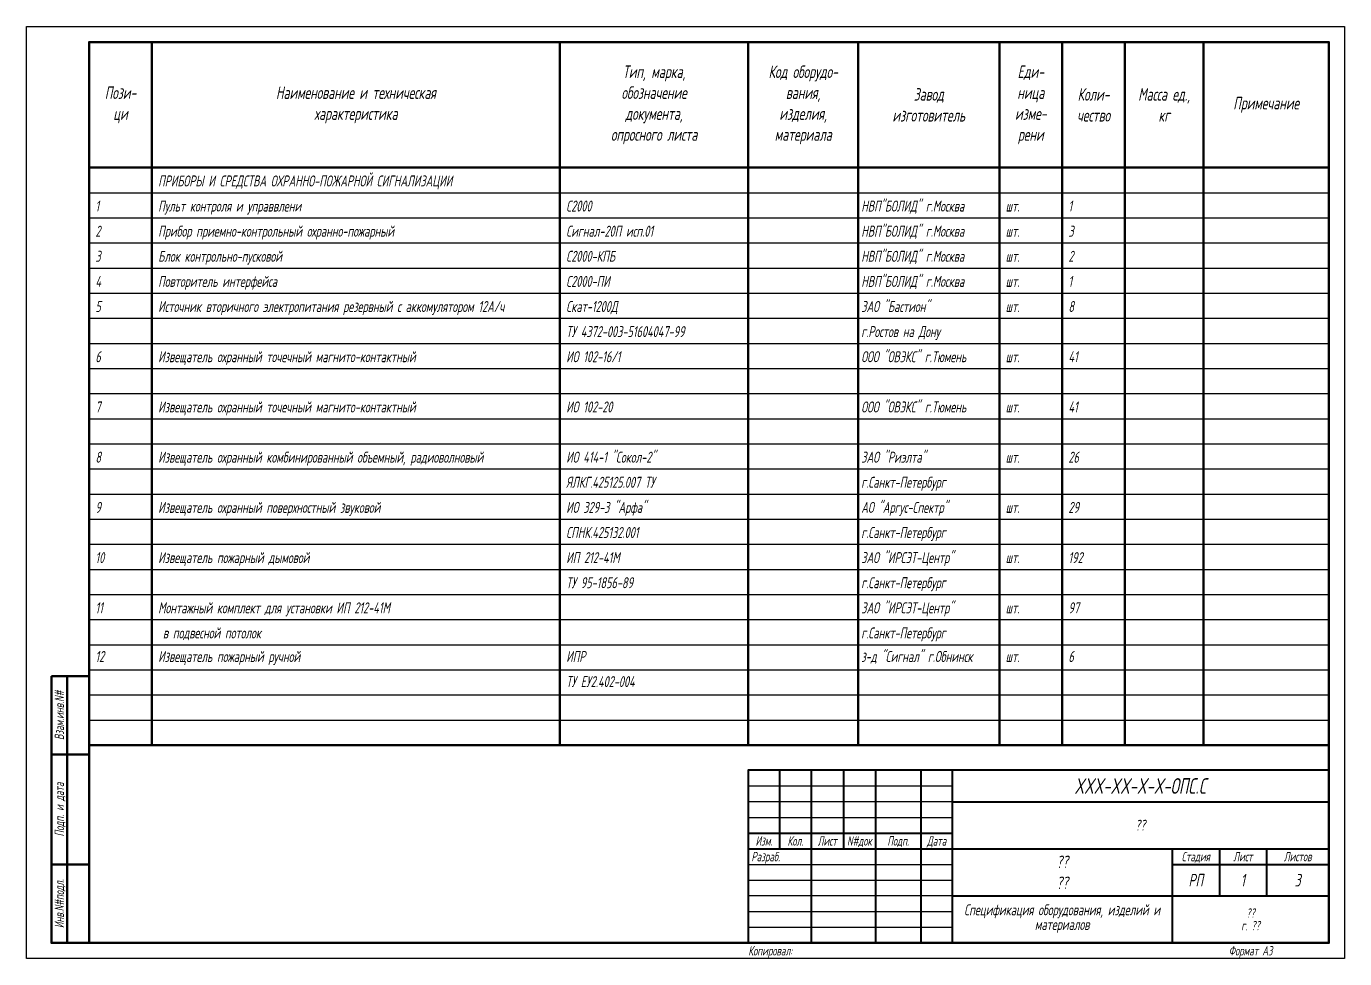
# Model space of a CAD drawing. Extents: x 0 to 1720, y -2086 to 3873.
# Drawn here: x 0 to 420, y -1490 to -1193 of the extents above; entities that cross this region are included whole.
import ezdxf
from ezdxf.enums import TextEntityAlignment as Align

# ---------------------------------------------------------------- set-up
doc = ezdxf.new("R2010")
doc.units = 0
doc.layers.add('FORMAT', color=134, linetype='Continuous')
doc.layers.add('TEXT', color=4, linetype='Continuous')
doc.styles.add('R2_5', font='romant.shx', dxfattribs={"width": 0.65, "oblique": 12, "height": 2.5})

msp = doc.modelspace()

# ---------------------------------------------------------------- linework, layer by layer
at = {"layer": 'FORMAT', "lineweight": 50}
for p, q in [((40, -1198), (40, -1422)), ((170, -1198), (170, -1422)), ((230, -1198), (230, -1422)), ((265, -1198), (265, -1422)), ((310, -1198), (310, -1422)), ((330, -1198), (330, -1422)), ((350, -1198), (350, -1422)), ((375, -1198), (375, -1422)), ((20, -1238), (415, -1238)), ((13, -1400), (13, -1485)), ((20, -1422), (415, -1422)), ((20, -1425), (8, -1425)), ((20, -1460), (8, -1460))]:
    msp.add_line(p, q, dxfattribs=at)
at = {"layer": 'FORMAT'}
for p, q in [((20, -1246), (415, -1246)), ((20, -1254), (415, -1254)), ((20, -1262), (415, -1262)), ((20, -1270), (415, -1270)), ((20, -1278), (415, -1278)), ((20, -1286), (415, -1286)), ((20, -1294), (415, -1294)), ((20, -1302), (415, -1302)), ((20, -1302), (415, -1302)), ((20, -1310), (415, -1310)), ((20, -1318), (415, -1318)), ((20, -1326), (415, -1326)), ((20, -1334), (415, -1334)), ((20, -1342), (415, -1342)), ((20, -1350), (415, -1350)), ((20, -1358), (415, -1358)), ((20, -1366), (415, -1366)), ((20, -1374), (415, -1374)), ((20, -1382), (415, -1382)), ((20, -1390), (415, -1390)), ((20, -1398), (415, -1398)), ((20, -1406), (415, -1406)), ((20, -1414), (415, -1414))]:
    msp.add_line(p, q, dxfattribs=at)
at = {"layer": 'FORMAT', "lineweight": 40}
for p, q in [((240, -1430), (240, -1455)), ((250, -1430), (250, -1485)), ((260.31, -1430), (260.31, -1455)), ((270.5, -1430), (270.5, -1485)), ((285, -1430), (285, -1485)), ((295, -1430), (295, -1485)), ((295, -1440), (415, -1440)), ((230, -1450), (295, -1450)), ((230, -1455), (415, -1455)), ((365.08, -1455), (365.08, -1485)), ((380.08, -1455), (380.08, -1470)), ((395.08, -1455), (395.08, -1470)), ((365.08, -1460), (415, -1460)), ((295, -1470), (415, -1470))]:
    msp.add_line(p, q, dxfattribs=at)
at = {"layer": 'FORMAT', "lineweight": -3}
for p, q in [((230, -1435), (295, -1435)), ((295, -1440), (230, -1440)), ((230, -1445), (295, -1445)), ((230, -1460), (295, -1460)), ((230, -1465), (295, -1465)), ((295, -1470), (230, -1470)), ((230, -1475), (295, -1475)), ((230, -1480), (295, -1480))]:
    msp.add_line(p, q, dxfattribs=at)
at = {"layer": 'FORMAT'}
msp.add_lwpolyline([(0, -1193), (420, -1193), (420, -1490), (0, -1490)], close=True, dxfattribs=at)
at = {"layer": 'FORMAT', "lineweight": 50}
for points in [[(20, -1485), (20, -1198), (415, -1198), (415, -1485)], [(8, -1400), (20, -1400), (20, -1485), (8, -1485)]]:
    msp.add_lwpolyline(points, close=True, dxfattribs=at)
at = {"layer": 'FORMAT', "lineweight": 40}
msp.add_lwpolyline([(230, -1485), (415, -1485), (415, -1430), (230, -1430)], close=True, dxfattribs=at)

# ---------------------------------------------------------------- texts
at = {"layer": 'FORMAT', "style": 'R2_5', "oblique": 12, "width": 0.65}
for s, p in [('Изм.', (235, -1454)), ('Кол.', (245, -1454)), ('Лист', (255.16, -1454)), ('N#док', (265.41, -1454)), ('Подп.', (277.75, -1454)), ('Дата', (290, -1454))]:
    msp.add_text(s, height=3, dxfattribs=at).set_placement(p, align=Align.CENTER)
msp.add_text('Разраб.', height=3, dxfattribs=at).set_placement((231, -1459))
for s, height, p in [('Стадия', 3, (372.58, -1457.5)), ('Лист', 3, (387.58, -1457.5)), ('Листов', 3, (405.04, -1457.5)), ('РП', 4, (372.58, -1465)), ('Формат А3', 3, (390.04, -1487.5))]:
    msp.add_text(s, height=height, dxfattribs=at).set_placement(p, align=Align.MIDDLE_CENTER)
msp.add_text('Копировал:', height=3, dxfattribs=at).set_placement((230, -1487.5), align=Align.MIDDLE_LEFT)
at = {"layer": 'FORMAT', "char_height": 4, "attachment_point": 5, "style": 'R2_5'}
for s, insert, width in [('Тип, марка,\\Pобозначение\\Pдокумента,\\Pопросного листа', (200, -1218), 60), ('Код оборудо-\\Pвания,\\Pизделия,\\Pматериала', (247.5, -1218), 35), ('Еди-\\Pница\\Pизме-\\Pрени', (320, -1218), 20), ('Пози-\\Pци', (30, -1218), 20), ('Наименование и техническая\\Pхарактеристика', (105, -1218), 130), ('Завод\\Pизготовитель', (287.5, -1218), 45), ('Коли-\\Pчество', (340, -1218), 20), ('Масса ед.,\\Pкг', (362.5, -1218), 25), ('Примечание', (395, -1218), 40)]:
    msp.add_mtext(s, dxfattribs=dict(at, insert=insert, width=width))
at = {"layer": 'FORMAT', "insert": (390.04, -1477.5), "char_height": 3, "width": 48.2605, "attachment_point": 5, "line_spacing_factor": 0.8, "style": 'R2_5'}
msp.add_mtext('??\\Pг. ??', dxfattribs=at)
at = {"layer": 'TEXT', "style": 'R2_5', "oblique": 12, "width": 0.65}
for s, p in [('Взам.инв.N#', (10.5, -1412.5)), ('Подп. и дата', (10.5, -1442.5)), ('Инв.N#подл.', (10.5, -1472.5))]:
    msp.add_text(s, height=3, rotation=90, dxfattribs=at).set_placement(p, align=Align.MIDDLE_CENTER)
for s, p in [('1', (387.58, -1465)), ('3', (405.04, -1465))]:
    msp.add_text(s, height=4, dxfattribs=at).set_placement(p, align=Align.MIDDLE_CENTER)
at = {"layer": 'TEXT', "style": 'R2_5'}
for s, insert, char_height, width, attachment_point, line_spacing_factor in [('ПРИБОРЫ И СРЕДСТВА ОХРАННО-ПОЖАРНОЙ СИГНАЛИЗАЦИИ', (42, -1240.5), 3.5, 125, 1, 1.37), ('1', (22, -1248.5), 3.5, 17, 1, 1.37), ('Пульт контроля и управвлени', (42, -1248.5), 3.5, 125, 1, 1.37), ('С2000', (172, -1248.5), 3.5, 57, 1, 1.37), ('НВП"БОЛИД" г.Москва', (266, -1248.5), 3.5, 43, 1, 1.37), ('шт.', (312, -1248.5), 3.5, 17, 1, 1.37), ('1', (332, -1248.5), 3.5, 17, 1, 1.37), ('2', (22, -1256.5), 3.5, 17, 1, 1.37), ('Прибор приемно-контрольный охранно-пожарный', (42, -1256.5), 3.5, 125, 1, 1.37), ('Сигнал-20П исп.01', (172, -1256.5), 3.5, 57, 1, 1.37), ('НВП"БОЛИД" г.Москва', (266, -1256.5), 3.5, 43, 1, 1.37), ('шт.', (312, -1256.5), 3.5, 17, 1, 1.37), ('3', (332, -1256.5), 3.5, 17, 1, 1.37), ('НВП"БОЛИД" г.Москва', (266, -1264.5), 3.5, 43, 1, 1.37), ('3', (22, -1264.5), 3.5, 17, 1, 1.37), ('Блок контрольно-пусковой', (42, -1264.5), 3.5, 125, 1, 1.37), ('С2000-КПБ', (172, -1264.5), 3.5, 57, 1, 1.37), ('шт.', (312, -1264.5), 3.5, 17, 1, 1.37), ('2', (332, -1264.5), 3.5, 17, 1, 1.37), ('4', (22, -1272.5), 3.5, 17, 1, 1.37), ('Повторитель интерфейса', (42, -1272.5), 3.5, 125, 1, 1.37), ('С2000-ПИ', (172, -1272.5), 3.5, 57, 1, 1.37), ('НВП"БОЛИД" г.Москва', (266, -1272.5), 3.5, 43, 1, 1.37), ('1', (332, -1272.5), 3.5, 17, 1, 1.37), ('шт.', (312, -1272.5), 3.5, 17, 1, 1.37), ('5', (22, -1280.5), 3.5, 17, 1, 1.37), ('Источник вторичного электропитания резервный с аккомулятором 12А/ч', (42, -1280.5), 3.5, 125, 1, 1.37), ('Скат-1200Д\\PТУ 4372-003-51604047-99', (172, -1280.5), 3.5, 57, 1, 1.37), ('ЗАО "Бастион"\\Pг.Ростов на Дону', (266, -1280.5), 3.5, 43, 1, 1.37), ('8', (332, -1280.5), 3.5, 17, 1, 1.37), ('шт.', (312, -1280.5), 3.5, 17, 1, 1.37), ('6', (22, -1296.5), 3.5, 17, 1, 1.37), ('Извещатель охранный точечный магнито-контактный', (42, -1296.5), 3.5, 125, 1, 1.37), ('ИО 102-16/1', (172, -1296.5), 3.5, 57, 1, 1.37), ('ООО "ОВЭКС" г.Тюмень', (266, -1296.5), 3.5, 43, 1, 1.37), ('шт.', (312, -1296.5), 3.5, 17, 1, 1.37), ('41', (332, -1296.5), 3.5, 17, 1, 1.37), ('7', (22, -1312.5), 3.5, 17, 1, 1.37), ('Извещатель охранный точечный магнито-контактный', (42, -1312.5), 3.5, 125, 1, 1.37), ('ИО 102-20', (172, -1312.5), 3.5, 57, 1, 1.37), ('ООО "ОВЭКС" г.Тюмень', (266, -1312.5), 3.5, 43, 1, 1.37), ('шт.', (312, -1312.5), 3.5, 17, 1, 1.37), ('41', (332, -1312.5), 3.5, 17, 1, 1.37), ('8', (22, -1328.5), 3.5, 17, 1, 1.37), ('Извещатель охранный комбинированный объемный, радиоволновый', (42, -1328.5), 3.5, 125, 1, 1.37), ('ИО 414-1 "Сокол-2"\\PЯЛКГ.425125.007 ТУ', (172, -1328.5), 3.5, 57, 1, 1.37), ('ЗАО "Риэлта" г.Санкт-Петербург', (266, -1328.5), 3.5, 43, 1, 1.37), ('шт.', (312, -1328.5), 3.5, 17, 1, 1.37), ('26', (332, -1328.5), 3.5, 17, 1, 1.37), ('ИО 329-3 "Арфа"\\PСПНК.425132.001', (172, -1344.5), 3.5, 57, 1, 1.37), ('АО "Аргус-Спектр" г.Санкт-Петербург', (266, -1344.5), 3.5, 43, 1, 1.37), ('9', (22, -1344.5), 3.5, 17, 1, 1.37), ('Извещатель охранный поверхностный звуковой', (42, -1344.5), 3.5, 125, 1, 1.37), ('шт.', (312, -1344.5), 3.5, 17, 1, 1.37), ('29', (332, -1344.5), 3.5, 17, 1, 1.37), ('10', (22, -1360.5), 3.5, 17, 1, 1.37), ('Извещатель пожарный дымовой', (42, -1360.5), 3.5, 125, 1, 1.37), ('ИП 212-41М\\PТУ 95-1856-89', (172, -1360.5), 3.5, 57, 1, 1.37), ('ЗАО "ИРСЭТ-Центр" г.Санкт-Петербург', (266, -1360.5), 3.5, 43, 1, 1.37), ('192', (332, -1360.5), 3.5, 17, 1, 1.37), ('шт.', (312, -1360.5), 3.5, 17, 1, 1.37), ('11', (22, -1376.5), 3.5, 17, 1, 1.37), ('Монтажный комплект для установки ИП 212-41М\\P в подвесной потолок', (42, -1376.5), 3.5, 125, 1, 1.37), ('ЗАО "ИРСЭТ-Центр" г.Санкт-Петербург', (266, -1376.5), 3.5, 43, 1, 1.37), ('шт.', (312, -1376.5), 3.5, 17, 1, 1.37), ('97', (332, -1376.5), 3.5, 17, 1, 1.37), ('12', (22, -1392), 3.5, 17, 1, 1.37), ('Извещатель пожарный ручной', (42, -1392), 3.5, 125, 1, 1.37), ('ИПР\\PТУ ЕУ2.402-004', (172, -1392), 3.5, 57, 1, 1.37), ('з-д "Сигнал" г.Обнинск', (266, -1392), 3.5, 43, 1, 1.37), ('шт.', (312, -1392), 3.5, 17, 1, 1.37), ('6', (332, -1392), 3.5, 17, 1, 1.37), ('XXX-XX-X-X-ОПС.C', (354.9, -1435), 5, 120, 5, 0.800004), ('Спецификация оборудования, изделий и материалов', (330, -1477.25), 3.5, 70, 5, 0.8)]:
    msp.add_mtext(s, dxfattribs=dict(at, insert=insert, char_height=char_height, width=width, attachment_point=attachment_point, line_spacing_factor=line_spacing_factor))
at = {"layer": 'TEXT', "attachment_point": 5, "style": 'R2_5'}
for s, insert, char_height, width in [('??', (354.9, -1447.5), 3.5, 120), ('??\\P??', (330.05, -1462.5), 4, 70)]:
    msp.add_mtext(s, dxfattribs=dict(at, insert=insert, char_height=char_height, width=width))

doc.saveas('drawing.dxf')
